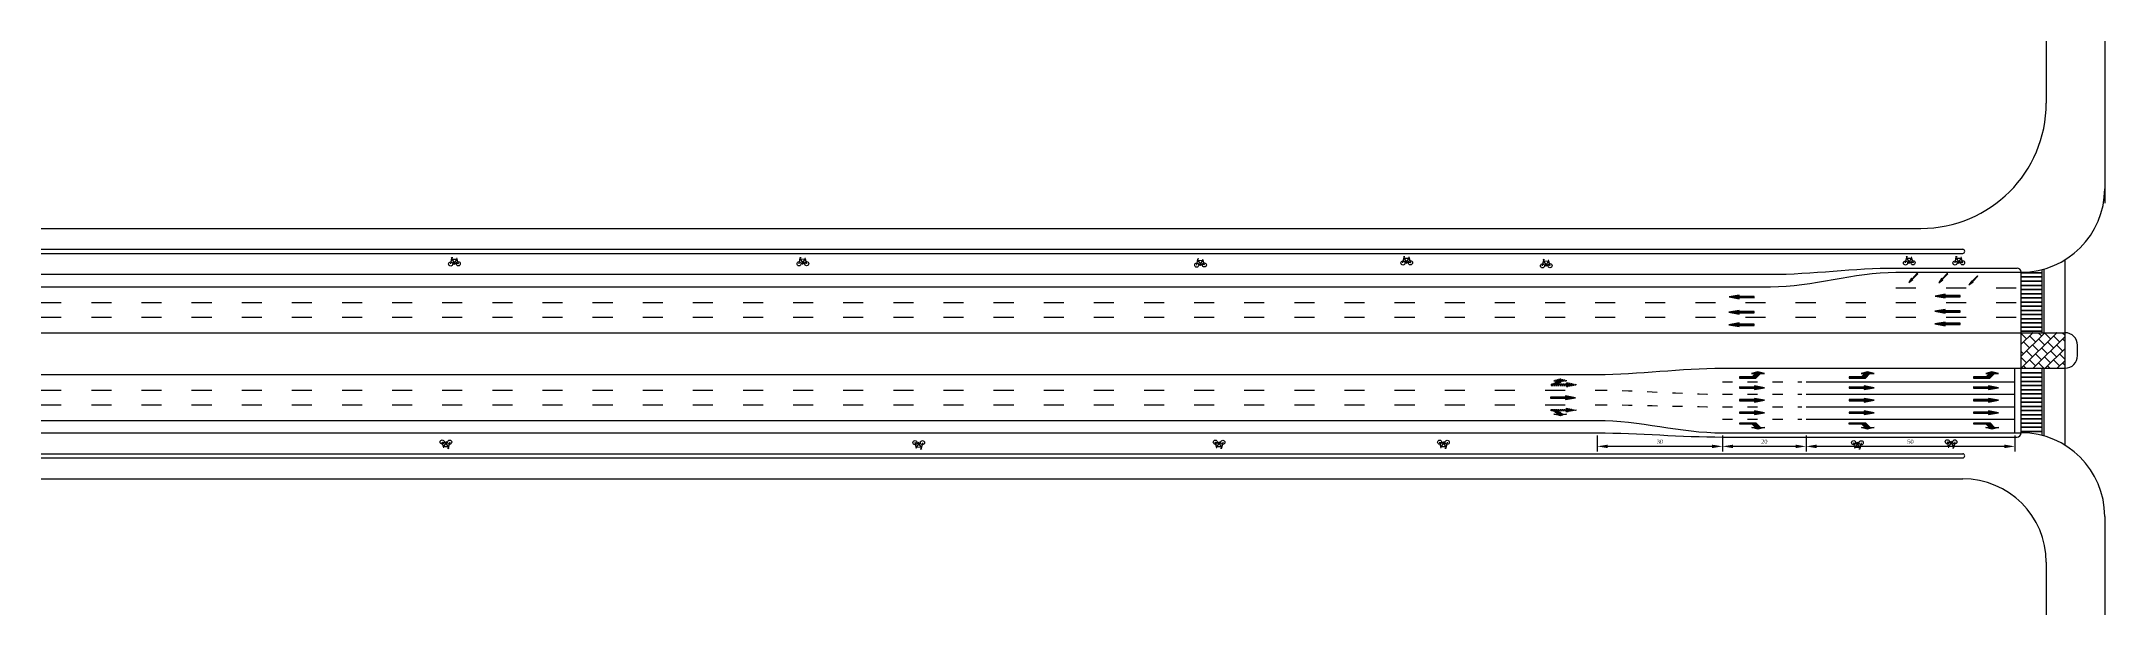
# Model space of a CAD drawing. Header units: millimetres. Extents: x 705 to 1199, y 655 to 793.
import ezdxf

# ---------------------------------------------------------------- set-up
doc = ezdxf.new("R2010")
doc.units = ezdxf.units.MM
doc.linetypes.add('ACAD_ISO03W100', pattern=[30, 12, -18])
doc.linetypes.add('HIDDEN', pattern=[0.375, 0.25, -0.125])
for name, color, linetype in [('FCX', 7, 'HIDDEN'), ('ROADMARK', 7, 'Continuous'), ('tj车道功能', 7, 'Continuous'), ('tj道路标线', 7, 'Continuous'), ('人行横道', 7, 'Continuous'), ('标注', 4, 'Continuous'), ('红线', 1, 'Continuous'), ('绿化带', 3, 'Continuous'), ('蓝线', 5, 'Continuous'), ('车道线', 7, 'Continuous')]:
    doc.layers.add(name, color=color, linetype=linetype)
doc.styles.add('ma', font='times.shx', dxfattribs={"height": 1, "bigfont": 'gbcbig.shx'})
doc.styles.get("Standard").update_dxf_attribs({"font": 'txt', "bigfont": 'gbcbig.shx'})
doc.dimstyles.new('ISO-25', dxfattribs={"dimtxt": 2.5, "dimasz": 2.5, "dimexe": 1.25, "dimexo": 0.625, "dimtad": 1, "dimtxsty": 'Standard', "dimcen": 2.5, "dimadec": 0, "dimazin": 0, "dimtfac": 1, "dimtmove": 0, "dimatfit": 3, "dimfxl": 0, "dimarcsym": 0})

# ---------------------------------------------------------------- blocks, each defined once
blk = doc.blocks.new('*D3')
at = {"layer": 'Defpoints', "color": 0}
for p in [(1127.6, 698.91), (1177.6, 698.91), (1127.6, 695.68)]:
    blk.add_point(p, dxfattribs=at)
at = {"layer": '标注', "color": 0, "lineweight": -2}
for p, q in [((1127.6, 698.29), (1127.6, 694.43)), ((1177.6, 698.29), (1177.6, 694.43)), ((1175.1, 695.68), (1130.1, 695.68))]:
    blk.add_line(p, q, dxfattribs=at)
at = {"layer": '标注', "color": 0}
for points in [[(1130.1, 696.09), (1130.1, 695.26), (1127.6, 695.68)], [(1175.1, 696.09), (1175.1, 695.26), (1177.6, 695.68)]]:
    blk.add_solid(points, dxfattribs=at)
at = {"layer": '标注', "color": 0, "insert": (1152.6, 696.8), "char_height": 1, "attachment_point": 5, "style": 'ma'}
blk.add_mtext('50', dxfattribs=at)
blk = doc.blocks.new('*D4')
at = {"layer": 'Defpoints', "color": 0}
for p in [(1107.6, 698.91), (1127.6, 698.91), (1107.6, 695.68)]:
    blk.add_point(p, dxfattribs=at)
at = {"layer": '标注', "color": 0, "lineweight": -2}
for p, q in [((1107.6, 698.29), (1107.6, 694.43)), ((1127.6, 698.29), (1127.6, 694.43)), ((1125.1, 695.68), (1110.1, 695.68))]:
    blk.add_line(p, q, dxfattribs=at)
at = {"layer": '标注', "color": 0}
for points in [[(1110.1, 696.09), (1110.1, 695.26), (1107.6, 695.68)], [(1125.1, 696.09), (1125.1, 695.26), (1127.6, 695.68)]]:
    blk.add_solid(points, dxfattribs=at)
at = {"layer": '标注', "color": 0, "insert": (1117.6, 696.8), "char_height": 1, "attachment_point": 5, "style": 'ma'}
blk.add_mtext('20', dxfattribs=at)
blk = doc.blocks.new('*D5')
at = {"layer": 'Defpoints', "color": 0}
for p in [(1077.6, 698.91), (1107.6, 698.91), (1077.6, 695.68)]:
    blk.add_point(p, dxfattribs=at)
at = {"layer": '标注', "color": 0, "lineweight": -2}
for p, q in [((1077.6, 698.29), (1077.6, 694.43)), ((1107.6, 698.29), (1107.6, 694.43)), ((1105.1, 695.68), (1080.1, 695.68))]:
    blk.add_line(p, q, dxfattribs=at)
at = {"layer": '标注', "color": 0}
for points in [[(1080.1, 696.09), (1080.1, 695.26), (1077.6, 695.68)], [(1105.1, 696.09), (1105.1, 695.26), (1107.6, 695.68)]]:
    blk.add_solid(points, dxfattribs=at)
at = {"layer": '标注', "color": 0, "insert": (1092.6, 696.8), "char_height": 1, "attachment_point": 5, "style": 'ma'}
blk.add_mtext('30', dxfattribs=at)
blk = doc.blocks.new('BIKE')
at = {"layer": '人行横道'}
for p, q in [((0, 0), (0.35, 1.41)), ((0.35, 1.41), (0.25, 1.53)), ((0.25, 1.53), (0.55, 1.53)), ((0.28, 1.11), (1.51, 1.1)), ((0.28, 1.11), (0.9, 0.16)), ((0.9, 0.16), (0.87, -0.14)), ((0.9, 0.16), (1.6, 1.23)), ((0.9, 0.16), (0.95, 0.43)), ((1.8, -0.03), (0.9, 0.16)), ((0.95, 0.43), (1.01, 0.42)), ((1.6, 1.23), (1.42, 1.24)), ((1.51, 1.1), (1.8, -0.03)), ((0.87, -0.14), (0.77, -0.11))]:
    blk.add_line(p, q, dxfattribs=at)
for centre, radius in [((0, 0), 0.497), ((0.9, 0.16), 0.158), ((1.8, -0.03), 0.497)]:
    blk.add_circle(centre, radius, dxfattribs=at)
blk = doc.blocks.new('1W')
at = {"layer": 'ROADMARK', "color": 0}
blk.add_lwpolyline([(-0.22, -1.2), (-0.08, -1.2), (-0.08, -3), (0.07, -3), (0.07, -1.2), (0.22, -1.2), (0, 0)], close=True, dxfattribs=at)
for points in [[(-0.22, -1.2), (0.22, -1.2), (0, 0)], [(-0.08, -3), (0.07, -3), (-0.08, -1.2), (0.07, -1.2)]]:
    blk.add_solid(points, dxfattribs=at)
blk = doc.blocks.new('1WT')
at = {"layer": 'ROADMARK', "color": 0}
blk.add_lwpolyline([(0, 0), (0.2, -0.8), (0, -1.55), (0, -1.1), (-0.4, -1.5), (-0.4, -3), (-0.55, -3), (-0.55, -1.05), (0, -0.5)], close=True, dxfattribs=at)
for points in [[(0, 0), (0, -1.55), (0.2, -0.8)], [(-0.55, -1.05), (-0.4, -1.5), (0, -0.5), (0, -1.1)], [(-0.55, -1.05), (-0.4, -1.5), (-0.55, -3), (-0.4, -3)]]:
    blk.add_solid(points, dxfattribs=at)
blk = doc.blocks.new('A$C3B514AF9')
at = {"layer": 'FCX'}
blk.add_hatch(color=256, dxfattribs=at).paths.add_polyline_path([(1.95, 2.24), (2.09, 2.06), (0, 0.36), (0.14, 0.18), (0.37, 0.37), (1.39, 0.43), (0.87, 0), (1.93, 0.48), (2.67, 1.47), (2.09, 0.99), (1.07, 0.94), (2.24, 1.89), (2.38, 1.71), (3.56, 3.11)])
blk.add_lwpolyline([(3.56, 3.11), (2.38, 1.71), (2.24, 1.89), (1.07, 0.94), (2.09, 0.99), (2.67, 1.47), (1.93, 0.48), (0.87, 0), (1.39, 0.43), (0.37, 0.37), (0.14, 0.18), (0, 0.36), (2.09, 2.06), (1.95, 2.24)], close=True, dxfattribs=at)

msp = doc.modelspace()

# ---------------------------------------------------------------- hatches: boundary and pattern name
at = {"layer": '标注'}
h = msp.add_hatch(dxfattribs=at)
h.set_pattern_fill('AR-B88', color=40, scale=0.01, angle=45, style=0)
h.set_pattern_definition([(45, (-2e-13, 469.2533), (-1.436841, 1.436841), []), (135, (-2e-13, 469.2533), (-2.1552615, 0.7184205), [2.032, -2.032])])
h.paths.add_polyline_path([(1189.601, 722.915), (1179.101, 722.915), (1179.101, 714.415), (1189.601, 714.415)])

# ---------------------------------------------------------------- linework, layer by layer
for p, q in [((1179.101, 698.915), (1179.101, 737.415)), ((1184.101, 722.915), (1184.101, 738.05)), ((1184.601, 722.915), (1184.601, 738.186)), ((1189.601, 695.937), (1189.601, 740.393)), ((1177.601, 698.915), (1177.601, 714.415)), ((1184.101, 698.28), (1184.101, 714.415)), ((1184.601, 698.143), (1184.601, 714.415))]:
    msp.add_line(p, q)
at = {"const_width": 0.4}
for points in [[(1179.101, 737.263), (1184.101, 737.263)], [(1179.101, 736.263), (1184.101, 736.263)], [(1179.101, 735.263), (1184.101, 735.263)], [(1179.101, 734.263), (1184.101, 734.263)], [(1179.101, 733.263), (1184.101, 733.263)], [(1179.101, 732.263), (1184.101, 732.263)], [(1179.101, 731.263), (1184.101, 731.263)], [(1179.101, 730.263), (1184.101, 730.263)], [(1179.101, 729.263), (1184.101, 729.263)], [(1179.101, 728.263), (1184.101, 728.263)], [(1179.101, 727.263), (1184.101, 727.263)], [(1179.101, 727.263), (1184.101, 727.263)], [(1179.101, 726.263), (1184.101, 726.263)], [(1179.101, 725.263), (1184.101, 725.263)], [(1179.101, 724.263), (1184.101, 724.263)], [(1179.101, 723.263), (1184.101, 723.263)], [(1179.101, 713.263), (1184.101, 713.263)], [(1179.101, 712.263), (1184.101, 712.263)], [(1179.101, 712.263), (1184.101, 712.263)], [(1179.101, 711.263), (1184.101, 711.263)], [(1179.101, 711.263), (1184.101, 711.263)], [(1179.101, 710.263), (1184.101, 710.263)], [(1179.101, 710.263), (1184.101, 710.263)], [(1179.101, 709.263), (1184.101, 709.263)], [(1179.101, 709.263), (1184.101, 709.263)], [(1179.101, 708.263), (1184.101, 708.263)], [(1179.101, 708.263), (1184.101, 708.263)], [(1179.101, 707.263), (1184.101, 707.263)], [(1179.101, 706.263), (1184.101, 706.263)], [(1179.101, 705.263), (1184.101, 705.263)], [(1179.101, 704.263), (1184.101, 704.263)], [(1179.101, 703.263), (1184.101, 703.263)], [(1179.101, 702.263), (1184.101, 702.263)], [(1179.101, 701.263), (1184.101, 701.263)], [(1179.101, 700.263), (1184.101, 700.263)], [(1179.101, 699.263), (1184.101, 699.263)]]:
    msp.add_lwpolyline(points, dxfattribs=at)
at = {"layer": '红线'}
for p, q in [((1185.101, 792.754), (1185.101, 777.915)), ((705.101, 747.915), (1155.101, 747.915)), ((705.101, 687.915), (1165.101, 687.915)), ((1185.101, 667.915), (1185.101, 655.331))]:
    msp.add_line(p, q, dxfattribs=at)
for centre, radius, start, end in [((1155.101, 777.915), 30, 270, 0), ((1165.101, 667.915), 20, 0, 90)]:
    msp.add_arc(centre, radius, start, end, dxfattribs=at)
at = {"layer": '绿化带'}
for p, q in [((705.101, 742.915), (1165.101, 742.915)), ((705.101, 741.915), (1165.101, 741.915)), ((705.101, 736.915), (1119.101, 736.915)), ((1149.101, 738.415), (1178.101, 738.415)), ((705.101, 722.915), (1189.601, 722.915)), ((1192.601, 717.415), (1192.601, 719.915)), ((705.101, 712.915), (1077.601, 712.915)), ((1107.601, 714.415), (1189.601, 714.415)), ((705.101, 698.915), (1077.601, 698.915)), ((1107.601, 697.915), (1178.101, 697.915)), ((705.101, 693.915), (1165.101, 693.915)), ((705.101, 692.915), (1165.101, 692.915))]:
    msp.add_line(p, q, dxfattribs=at)
for centre, radius, start, end in [((1165.101, 742.415), 0.5, 270, 90), ((1178.101, 737.415), 1, 360, 90), ((1189.601, 719.915), 3, 0, 90), ((1189.601, 717.415), 3, 270, 0), ((1178.101, 698.915), 1, 270, 0), ((1165.101, 693.415), 0.5, 270, 90)]:
    msp.add_arc(centre, radius, start, end, dxfattribs=at)
at = {"layer": '绿化带', "start_tangent": (1, 0), "end_tangent": (1, 0)}
for points in [[(1119.101, 736.915), (1149.101, 738.415)], [(1077.601, 712.915), (1107.601, 714.415)], [(1077.601, 698.915), (1107.601, 697.915)]]:
    msp.add_spline(points, degree=3, dxfattribs=at)
at = {"layer": '蓝线'}
for p, q in [((1199.101, 792.754), (1199.101, 753.915)), ((1149.101, 737.415), (1179.101, 737.415)), ((705.101, 733.915), (1119.101, 733.915)), ((705.101, 701.915), (1077.601, 701.915)), ((1107.601, 698.915), (1179.101, 698.915)), ((1199.101, 678.915), (1199.101, 655.331))]:
    msp.add_line(p, q, dxfattribs=at)
for centre, start, end in [((1179.101, 757.415), 270, 0), ((1179.101, 678.915), 360, 90)]:
    msp.add_arc(centre, 20, start, end, dxfattribs=at)
at = {"layer": '蓝线', "start_tangent": (1, 0), "end_tangent": (1, 0)}
for points in [[(1119.101, 733.915), (1149.101, 737.415)], [(1077.601, 701.915), (1107.601, 698.915)]]:
    msp.add_spline(points, degree=3, dxfattribs=at)
at = {"layer": '车道线', "linetype": 'ACAD_ISO03W100', "ltscale": 0.4}
for p, q in [((1149.101, 733.665), (1179.101, 733.665)), ((705.101, 730.165), (1179.101, 730.165)), ((705.101, 726.665), (1179.101, 726.665)), ((705.101, 709.165), (1077.601, 709.165)), ((705.101, 705.665), (1077.601, 705.665))]:
    msp.add_line(p, q, dxfattribs=at)
at = {"layer": '车道线', "linetype": 'ACAD_ISO03W100', "ltscale": 0.2}
for p, q in [((1107.601, 711.165), (1126.601, 711.165)), ((1107.601, 708.165), (1126.601, 708.165)), ((1107.601, 705.165), (1126.601, 705.165)), ((1107.601, 702.165), (1126.601, 702.165))]:
    msp.add_line(p, q, dxfattribs=at)
at = {"layer": '车道线'}
for p, q in [((1127.601, 711.165), (1177.601, 711.165)), ((1127.601, 708.165), (1177.601, 708.165)), ((1127.601, 705.165), (1177.601, 705.165)), ((1127.601, 702.165), (1177.601, 702.165))]:
    msp.add_line(p, q, dxfattribs=at)
at = {"layer": '车道线', "linetype": 'ACAD_ISO03W100', "ltscale": 0.2, "start_tangent": (1, 0), "end_tangent": (1, 0)}
for points in [[(1077.601, 709.165), (1107.601, 708.165)], [(1077.601, 705.665), (1107.601, 705.165)]]:
    msp.add_spline(points, degree=3, dxfattribs=at)

# ---------------------------------------------------------------- block references
at = {"layer": 'tj车道功能', "rotation": 136.106711376564}
for p in [(1152.19, 734.946), (1159.384, 734.9), (1166.601, 734.362)]:
    msp.add_blockref('1W', p, dxfattribs=at)
at = {"layer": 'tj车道功能'}
for name, p, xscale, yscale, zscale, rotation in [('1W', (1109.153, 731.479), 2.000000000007606, 1.999999999992724, 2, 89.84553304000055), ('1W', (1158.473, 731.686), 2.000000000007606, 1.999999999992724, 2, 89.84553304000055), ('1W', (1109.146, 727.834), 2.000000000007606, 1.999999999992724, 2, 89.84553304000055), ('1W', (1158.466, 728.04), 2.000000000007606, 1.999999999992724, 2, 89.84553304000055), ('1W', (1109.146, 724.834), 2.000000000007606, 1.999999999992724, 2, 89.84553304000055), ('1W', (1158.466, 725.04), 2.000000000007606, 1.999999999992724, 2, 89.84553304000055), ('A$C3B514AF9', (1066.31, 710.66), -1.333721125851379, 1.333721125840384, 1.333721125842183, 219.2310346140732), ('1WT', (1117.671, 713.159), -1.999999999996245, 1.999999999992724, 2, 270.3731697770053), ('1WT', (1143.903, 713.159), -1.999999999996245, 1.999999999992724, 2, 270.3731697770053), ('1WT', (1173.706, 713.159), -1.999999999996246, 1.999999999992724, 2, 270.3731697770053), ('A$C3B514AF9', (1066.31, 704.145), 1.333721125851379, 1.333721125840384, 1.333721125842183, 320.7689653859268), ('1W', (1072.434, 707.329), 2.000000000007606, 1.999999999992724, 2, 269.8455330400006), ('1W', (1117.655, 709.738), 2.000000000007606, 1.999999999992724, 2, 269.8455330400006), ('1W', (1117.655, 706.738), 2.000000000007606, 1.999999999992724, 2, 269.8455330400006), ('1W', (1143.888, 709.738), 2.000000000007606, 1.999999999992724, 2, 269.8455330400006), ('1W', (1143.888, 706.738), 2.000000000007606, 1.999999999992724, 2, 269.8455330400006), ('1W', (1173.691, 709.738), 2.000000000007606, 1.999999999992724, 2, 269.8455330400006), ('1W', (1173.691, 706.738), 2.000000000007606, 1.999999999992724, 2, 269.8455330400006), ('1W', (1117.648, 703.738), 2.000000000007606, 1.999999999992724, 2, 269.8455330400006), ('1W', (1143.88, 703.738), 2.000000000007606, 1.999999999992724, 2, 269.8455330400006), ('1W', (1173.683, 703.738), 2.000000000007606, 1.999999999992724, 2, 269.8455330400006), ('1WT', (1117.708, 700.224), 1.999999999998822, 1.999999999992724, 2, 270.0470663215138), ('1WT', (1143.941, 700.224), 1.999999999998822, 1.999999999992724, 2, 270.0470663215138), ('1WT', (1173.743, 700.224), 1.999999999998822, 1.999999999992724, 2, 270.0470663215138)]:
    msp.add_blockref(name, p, dxfattribs=dict(at, xscale=xscale, yscale=yscale, zscale=zscale, rotation=rotation))
at = {"layer": 'tj道路标线'}
for p, rotation in [((803.128, 739.39), 2.347242716754593), ((886.524, 739.423), 2.347242716754593), ((1031.083, 739.625), 2.347242716754593), ((1151.4, 739.627), 2.347242716754593), ((1163.271, 739.629), 2.347242716754593), ((981.727, 739.112), 2.347242716754593), ((1064.494, 738.939), 2.347242716754593), ((802.883, 696.694), 180.1404906470854), ((916.076, 696.559), 180.1404906470854), ((987.966, 696.665), 180.1404906470854), ((1041.692, 696.666), 180.1404906470854), ((1140.803, 696.539), 180.1404906470854), ((1163.22, 696.755), 180.1404906470854)]:
    msp.add_blockref('BIKE', p, dxfattribs=dict(at, rotation=rotation))

# ---------------------------------------------------------------- dimensions: what is measured, and where the dimension line sits
at = {"layer": '标注'}
for base, p1, p2, picture, middle in [((1077.601, 695.677), (1107.601, 698.915), (1077.601, 698.915), '*D5', (1092.601, 696.802)), ((1107.601, 695.677), (1127.601, 698.915), (1107.601, 698.915), '*D4', (1117.601, 696.802)), ((1127.601, 695.677), (1177.601, 698.915), (1127.601, 698.915), '*D3', (1152.601, 696.802))]:
    dim = msp.add_linear_dim(base=base, p1=p1, p2=p2, dimstyle='ISO-25', override={"dimtxsty": 'ma'}, dxfattribs=at)
    dim.commit()
    dim.dimension.update_dxf_attribs({"geometry": picture, "text_midpoint": middle})

doc.saveas('drawing.dxf')
